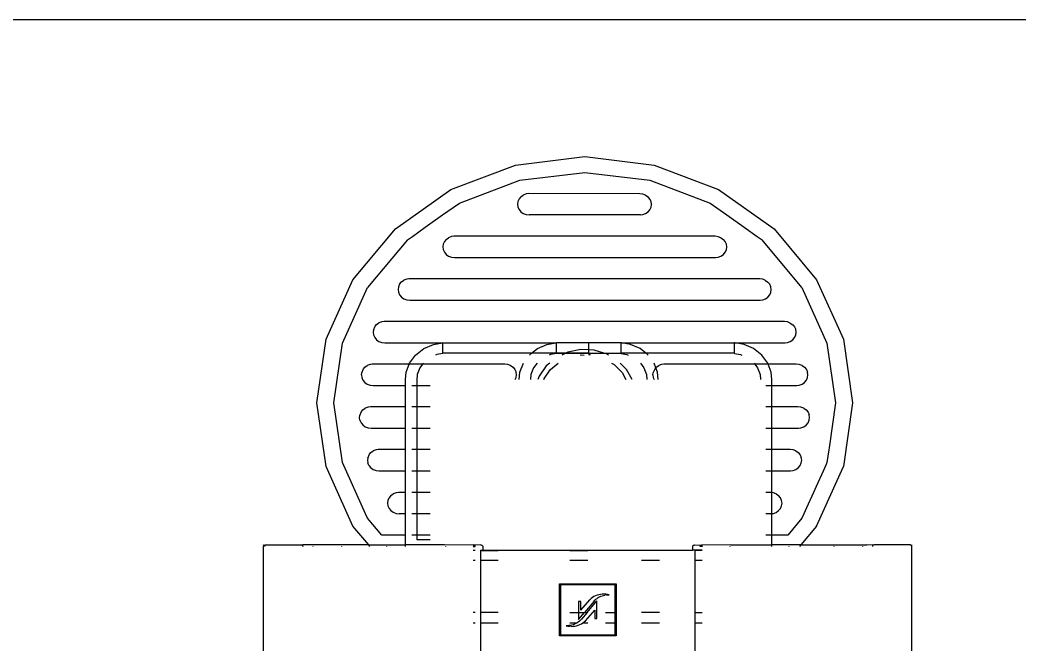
# Model space of a CAD drawing. Header units: millimetres. Extents: x -41292 to 298682, y -22072 to 33155.
# Drawn here: x 32526.5 to 32735.6, y -2550.1 to -2419.4 of the extents above; entities that cross this region are included whole.
import ezdxf

# ---------------------------------------------------------------- set-up
doc = ezdxf.new("R2010")
doc.units = ezdxf.units.MM

# ---------------------------------------------------------------- blocks, each defined once
blk = doc.blocks.new('rmfnasesx')
for p, q in [((60407.95, 13093.01), (59819.26, 13093.01)), ((60093.46, 13062.63), (60107.96, 13064.39)), ((60107.96, 13064.39), (60122.47, 13062.63)), ((60079.94, 13057.48), (60093.46, 13062.63)), ((60122.47, 13062.63), (60135.99, 13057.48)), ((60094.38, 13059.46), (60107.96, 13061.1)), ((60107.96, 13061.1), (60121.55, 13059.46)), ((60081.72, 13054.63), (60094.38, 13059.46)), ((60121.55, 13059.46), (60134.2, 13054.63)), ((60068.33, 13049.29), (60079.94, 13057.48)), ((60094.6, 13055.99), (60094.21, 13055.53)), ((60094.6, 13055.99), (60095.1, 13056.34)), ((60095.68, 13056.57), (60095.1, 13056.34)), ((60096.16, 13056.64), (60095.68, 13056.57)), ((60119.49, 13056.63), (60096.16, 13056.64)), ((60120.12, 13056.55), (60119.49, 13056.63)), ((60120.71, 13056.33), (60120.12, 13056.55)), ((60120.71, 13056.33), (60121.21, 13055.97)), ((60121.6, 13055.51), (60121.21, 13055.97)), ((60135.99, 13057.48), (60147.6, 13049.29)), ((60078.22, 13052.17), (60081.72, 13054.63)), ((60093.97, 13054.99), (60093.88, 13054.41)), ((60093.88, 13054.41), (60093.97, 13053.83)), ((60094.21, 13055.53), (60093.97, 13054.99)), ((60093.97, 13053.83), (60094.21, 13053.29)), ((60121.84, 13054.97), (60121.6, 13055.51)), ((60121.6, 13053.28), (60121.84, 13053.82)), ((60121.92, 13054.39), (60121.84, 13054.97)), ((60121.84, 13053.82), (60121.92, 13054.39)), ((60134.2, 13054.63), (60137.7, 13052.17)), ((60074.57, 13049.59), (60078.22, 13052.17)), ((60094.21, 13053.29), (60094.6, 13052.83)), ((60094.6, 13052.83), (60095.1, 13052.47)), ((60095.1, 13052.47), (60095.68, 13052.25)), ((60095.68, 13052.25), (60096.31, 13052.17)), ((60119.61, 13052.17), (60096.31, 13052.17)), ((60119.61, 13052.17), (60120.12, 13052.24)), ((60120.12, 13052.24), (60120.71, 13052.46)), ((60120.71, 13052.46), (60121.21, 13052.81)), ((60121.21, 13052.81), (60121.6, 13053.28)), ((60137.7, 13052.17), (60141.36, 13049.59)), ((60071.89, 13047.7), (60074.57, 13049.59)), ((60141.36, 13049.59), (60144.03, 13047.7)), ((60059.42, 13038.61), (60068.33, 13049.29)), ((60070.86, 13046.96), (60071.89, 13047.7)), ((60078.97, 13047.07), (60079.47, 13047.42)), ((60080.06, 13047.65), (60079.47, 13047.42)), ((60080.54, 13047.72), (60080.06, 13047.65)), ((60135.26, 13047.71), (60080.54, 13047.72)), ((60135.89, 13047.63), (60135.26, 13047.71)), ((60136.47, 13047.41), (60135.89, 13047.63)), ((60136.47, 13047.41), (60136.98, 13047.05)), ((60144.03, 13047.7), (60145.07, 13046.96)), ((60147.6, 13049.29), (60156.5, 13038.61)), ((60070.86, 13046.96), (60062.52, 13036.96)), ((60078.34, 13046.07), (60078.26, 13045.49)), ((60078.26, 13045.49), (60078.34, 13044.91)), ((60078.59, 13046.61), (60078.34, 13046.07)), ((60078.97, 13047.07), (60078.59, 13046.61)), ((60137.36, 13046.59), (60136.98, 13047.05)), ((60137.6, 13046.05), (60137.36, 13046.59)), ((60137.69, 13045.47), (60137.6, 13046.05)), ((60137.6, 13044.9), (60137.69, 13045.47)), ((60153.41, 13036.96), (60145.07, 13046.96)), ((60078.34, 13044.91), (60078.59, 13044.37)), ((60078.59, 13044.37), (60078.97, 13043.91)), ((60078.97, 13043.91), (60079.47, 13043.55)), ((60079.47, 13043.55), (60080.06, 13043.33)), ((60080.06, 13043.33), (60080.69, 13043.25)), ((60080.69, 13043.25), (60135.38, 13043.24)), ((60135.38, 13043.24), (60135.89, 13043.32)), ((60135.89, 13043.32), (60136.47, 13043.54)), ((60136.47, 13043.54), (60136.98, 13043.89)), ((60136.98, 13043.89), (60137.36, 13044.36)), ((60137.36, 13044.36), (60137.6, 13044.9)), ((60053.82, 13026.17), (60059.42, 13038.61)), ((60057.27, 13025.32), (60062.52, 13036.96)), ((60068.98, 13037.14), (60068.9, 13036.56)), ((60069.22, 13037.68), (60068.98, 13037.14)), ((60069.22, 13037.68), (60069.61, 13038.14)), ((60069.61, 13038.14), (60070.11, 13038.5)), ((60070.7, 13038.72), (60070.11, 13038.5)), ((60071.18, 13038.79), (60070.7, 13038.72)), ((60144.58, 13038.78), (60071.18, 13038.79)), ((60145.21, 13038.7), (60144.58, 13038.78)), ((60145.8, 13038.48), (60145.21, 13038.7)), ((60145.8, 13038.48), (60146.3, 13038.13)), ((60146.3, 13038.13), (60146.68, 13037.66)), ((60146.93, 13037.12), (60146.68, 13037.66)), ((60147.01, 13036.55), (60146.93, 13037.12)), ((60153.41, 13036.96), (60158.65, 13025.32)), ((60156.5, 13038.61), (60162.1, 13026.17)), ((60068.9, 13036.56), (60068.98, 13035.98)), ((60068.98, 13035.98), (60069.22, 13035.44)), ((60069.22, 13035.44), (60069.61, 13034.98)), ((60069.61, 13034.98), (60070.11, 13034.63)), ((60145.8, 13034.61), (60146.3, 13034.97)), ((60146.3, 13034.97), (60146.68, 13035.43)), ((60146.68, 13035.43), (60146.93, 13035.97)), ((60146.93, 13035.97), (60147.01, 13036.55)), ((60070.11, 13034.63), (60070.7, 13034.4)), ((60070.7, 13034.4), (60071.33, 13034.33)), ((60071.33, 13034.33), (60144.7, 13034.31)), ((60144.7, 13034.31), (60145.21, 13034.39)), ((60145.21, 13034.39), (60145.8, 13034.61)), ((60063.75, 13028.03), (60064.13, 13028.89)), ((60064.01, 13028.75), (60063.77, 13028.21)), ((60064.01, 13028.75), (60064.13, 13028.89)), ((60064.13, 13028.89), (60064.4, 13029.21)), ((60064.4, 13029.21), (60064.9, 13029.57)), ((60065.49, 13029.79), (60064.9, 13029.57)), ((60065.97, 13029.87), (60065.49, 13029.79)), ((60149.76, 13029.85), (60065.97, 13029.87)), ((60150.39, 13029.78), (60149.76, 13029.85)), ((60150.98, 13029.55), (60150.39, 13029.78)), ((60150.98, 13029.55), (60151.48, 13029.2)), ((60151.48, 13029.2), (60151.87, 13028.73)), ((60151.87, 13028.73), (60152.11, 13028.2)), ((60063.75, 13028.03), (60063.69, 13027.63)), ((60063.69, 13027.63), (60063.77, 13027.05)), ((60063.77, 13028.21), (60063.75, 13028.03)), ((60063.77, 13027.05), (60064.01, 13026.51)), ((60064.01, 13026.51), (60064.4, 13026.05)), ((60151.48, 13026.04), (60151.87, 13026.5)), ((60151.87, 13026.5), (60152.11, 13027.04)), ((60152.19, 13027.62), (60152.11, 13028.2)), ((60152.11, 13027.04), (60152.19, 13027.62)), ((60051.91, 13012.82), (60053.82, 13026.17)), ((60055.48, 13012.82), (60057.27, 13025.32)), ((60064.4, 13026.05), (60064.9, 13025.7)), ((60064.9, 13025.7), (60065.49, 13025.47)), ((60065.49, 13025.47), (60066.12, 13025.4)), ((60066.12, 13025.4), (60078.22, 13025.4)), ((60074.27, 13024.18), (60076.29, 13025.06)), ((60076.29, 13025.06), (60078.22, 13025.4)), ((60078.22, 13025.4), (60078.27, 13025.41)), ((60078.27, 13023.23), (60078.27, 13025.41)), ((60078.27, 13025.41), (60101.94, 13025.39)), ((60098.05, 13024.18), (60100.05, 13025.06)), ((60100.05, 13025.06), (60101.94, 13025.39)), ((60101.94, 13025.39), (60102.02, 13025.41)), ((60102.02, 13023.23), (60102.02, 13025.41)), ((60108.79, 13025.41), (60102.02, 13025.41)), ((60108.79, 13023.9), (60108.79, 13025.41)), ((60108.84, 13025.41), (60108.79, 13025.41)), ((60108.84, 13023.9), (60108.84, 13025.41)), ((60115.56, 13025.41), (60108.84, 13025.41)), ((60115.56, 13023.23), (60115.56, 13025.41)), ((60115.66, 13025.39), (60115.56, 13025.41)), ((60115.66, 13025.39), (60139.31, 13025.41)), ((60117.53, 13025.06), (60115.66, 13025.39)), ((60119.53, 13024.18), (60117.53, 13025.06)), ((60139.31, 13023.23), (60139.31, 13025.41)), ((60139.43, 13025.38), (60139.31, 13025.41)), ((60141.3, 13025.06), (60139.43, 13025.38)), ((60139.43, 13025.38), (60149.88, 13025.38)), ((60143.31, 13024.18), (60141.3, 13025.06)), ((60149.88, 13025.38), (60150.39, 13025.46)), ((60150.39, 13025.46), (60150.98, 13025.68)), ((60150.98, 13025.68), (60151.48, 13026.04)), ((60158.65, 13025.32), (60160.44, 13012.82)), ((60162.1, 13026.17), (60164.01, 13012.82)), ((60071.31, 13021.17), (60072.57, 13022.85)), ((60072.57, 13022.85), (60074.27, 13024.18)), ((60077.03, 13022.98), (60076.74, 13022.85)), ((60078.27, 13023.2), (60077.03, 13022.98)), ((60078.27, 13023.2), (60078.27, 13023.23)), ((60096.79, 13023.23), (60078.27, 13023.23)), ((60096.37, 13022.85), (60096.79, 13023.23)), ((60096.85, 13023.23), (60096.79, 13023.23)), ((60096.85, 13023.23), (60098.05, 13024.18)), ((60102.02, 13023.23), (60096.85, 13023.23)), ((60100.79, 13022.98), (60100.5, 13022.85)), ((60102.02, 13023.2), (60100.79, 13022.98)), ((60102.02, 13023.2), (60102.02, 13023.23)), ((60104, 13023.23), (60102.02, 13023.23)), ((60115.56, 13023.2), (60102.02, 13023.2)), ((60104, 13023.23), (60103.2, 13022.85)), ((60104.42, 13023.43), (60104, 13023.23)), ((60108.79, 13023.23), (60104, 13023.23)), ((60108.79, 13023.2), (60104, 13023.23)), ((60107.13, 13023.97), (60104.42, 13023.43)), ((60107.1, 13022.85), (60107.23, 13022.88)), ((60108.79, 13023.9), (60107.13, 13023.97)), ((60107.23, 13022.88), (60107.83, 13022.85)), ((60108.79, 13023.23), (60108.79, 13023.9)), ((60108.84, 13023.9), (60108.79, 13023.9)), ((60108.84, 13023.23), (60108.79, 13023.23)), ((60108.79, 13023.23), (60108.79, 13023.2)), ((60108.84, 13023.23), (60108.79, 13023.2)), ((60108.79, 13023.2), (60108.79, 13022.85)), ((60108.84, 13023.23), (60108.84, 13023.9)), ((60109.9, 13023.85), (60108.84, 13023.9)), ((60108.84, 13023.23), (60108.84, 13023.2)), ((60108.84, 13023.23), (60111.98, 13023.23)), ((60108.84, 13023.2), (60109, 13022.98)), ((60109, 13022.98), (60109.04, 13022.85)), ((60111.98, 13023.23), (60109.9, 13023.85)), ((60112.54, 13023.07), (60111.98, 13023.23)), ((60111.98, 13023.23), (60115.56, 13023.23)), ((60112.9, 13022.85), (60112.54, 13023.07)), ((60115.56, 13023.2), (60115.56, 13023.23)), ((60120.73, 13023.23), (60115.56, 13023.23)), ((60115.56, 13023.2), (60116.79, 13022.98)), ((60116.79, 13022.98), (60117.08, 13022.85)), ((60120.73, 13023.23), (60119.53, 13024.18)), ((60120.79, 13023.23), (60120.73, 13023.23)), ((60121.21, 13022.85), (60120.79, 13023.23)), ((60139.31, 13023.23), (60120.79, 13023.23)), ((60139.31, 13023.2), (60139.31, 13023.23)), ((60139.31, 13023.2), (60140.55, 13022.98)), ((60140.55, 13022.98), (60140.84, 13022.85)), ((60145.01, 13022.85), (60143.31, 13024.18)), ((60146.27, 13021.17), (60145.01, 13022.85)), ((60061.66, 13019.96), (60061.93, 13020.28)), ((60061.93, 13020.28), (60062.43, 13020.64)), ((60063.02, 13020.86), (60062.43, 13020.64)), ((60063.5, 13020.92), (60063.02, 13020.86)), ((60071.22, 13020.92), (60063.5, 13020.92)), ((60070.57, 13019.25), (60071.22, 13020.92)), ((60071.22, 13020.92), (60071.31, 13021.17)), ((60074.01, 13020.92), (60071.22, 13020.92)), ((60073.45, 13020.18), (60072.92, 13018.8)), ((60074.01, 13020.92), (60073.45, 13020.18)), ((60074.2, 13021.17), (60074.01, 13020.92)), ((60091.23, 13020.92), (60074.01, 13020.92)), ((60091.86, 13020.85), (60091.23, 13020.92)), ((60092.45, 13020.62), (60091.86, 13020.85)), ((60092.45, 13020.62), (60092.95, 13020.27)), ((60092.95, 13020.27), (60093.34, 13019.81)), ((60094.39, 13019.25), (60095.12, 13021.17)), ((60097.24, 13020.18), (60096.71, 13018.8)), ((60097.98, 13021.17), (60097.24, 13020.18)), ((60099.9, 13020.55), (60098.4, 13018.41)), ((60100.64, 13021.17), (60099.9, 13020.55)), ((60100.81, 13019.85), (60102.4, 13021.17)), ((60113.56, 13021.17), (60114.1, 13020.85)), ((60114.1, 13020.85), (60115.76, 13019.18)), ((60116.73, 13019.8), (60115.38, 13021.17)), ((60119.6, 13021.17), (60120.34, 13020.18)), ((60120.34, 13020.18), (60120.87, 13018.8)), ((60122.84, 13020.17), (60122.46, 13021.17)), ((60122.67, 13019.96), (60122.84, 13020.17)), ((60122.84, 13020.17), (60122.94, 13020.28)), ((60123.2, 13019.25), (60122.84, 13020.17)), ((60122.94, 13020.28), (60123.44, 13020.64)), ((60124.03, 13020.86), (60123.44, 13020.64)), ((60124.51, 13020.92), (60124.03, 13020.86)), ((60143.57, 13020.92), (60124.51, 13020.92)), ((60143.39, 13021.17), (60143.57, 13020.92)), ((60143.57, 13020.92), (60144.13, 13020.18)), ((60146.37, 13020.92), (60143.57, 13020.92)), ((60144.13, 13020.18), (60144.66, 13018.8)), ((60146.37, 13020.92), (60146.27, 13021.17)), ((60147.01, 13019.25), (60146.37, 13020.92)), ((60152.24, 13020.92), (60146.37, 13020.92)), ((60152.87, 13020.85), (60152.24, 13020.92)), ((60153.45, 13020.62), (60152.87, 13020.85)), ((60153.45, 13020.62), (60153.96, 13020.27)), ((60153.96, 13020.27), (60154.34, 13019.81)), ((60061.22, 13018.7), (60061.28, 13019.1)), ((60061.22, 13018.7), (60061.3, 13018.13)), ((60061.28, 13019.1), (60061.66, 13019.96)), ((60061.3, 13018.13), (60061.55, 13017.59)), ((60070.44, 13017.69), (60070.57, 13019.25)), ((60072.92, 13018.8), (60072.82, 13017.6)), ((60093.34, 13019.81), (60093.58, 13019.27)), ((60093.39, 13017.69), (60093.58, 13018.11)), ((60093.66, 13018.69), (60093.58, 13019.27)), ((60093.58, 13018.11), (60093.66, 13018.69)), ((60094.26, 13017.69), (60094.39, 13019.25)), ((60096.71, 13018.8), (60096.62, 13017.69)), ((60098.4, 13018.41), (60098.15, 13017.69)), ((60099.48, 13017.94), (60100.81, 13019.85)), ((60115.76, 13019.18), (60116.59, 13017.69)), ((60117.91, 13017.69), (60116.73, 13019.8)), ((60120.87, 13018.8), (60120.96, 13017.69)), ((60122.23, 13018.7), (60122.28, 13019.1)), ((60122.23, 13018.7), (60122.31, 13018.13)), ((60122.28, 13019.1), (60122.67, 13019.96)), ((60122.31, 13018.13), (60122.51, 13017.69)), ((60123.33, 13017.69), (60123.2, 13019.25)), ((60144.66, 13018.8), (60144.75, 13017.69)), ((60147.14, 13017.69), (60147.01, 13019.25)), ((60154.34, 13019.81), (60154.59, 13019.27)), ((60154.34, 13017.57), (60154.59, 13018.11)), ((60154.67, 13018.69), (60154.59, 13019.27)), ((60154.59, 13018.11), (60154.67, 13018.69)), ((60061.55, 13017.59), (60061.93, 13017.12)), ((60061.93, 13017.12), (60062.43, 13016.77)), ((60062.43, 13016.77), (60063.02, 13016.55)), ((60063.02, 13016.55), (60063.65, 13016.47)), ((60063.65, 13016.47), (60070.44, 13016.47)), ((60070.44, 13016.47), (60070.44, 13017.69)), ((60070.44, 13011.99), (60070.44, 13016.47)), ((60071.75, 13016.47), (60072.82, 13016.47)), ((60072.82, 13017.6), (60072.82, 13016.47)), ((60072.82, 13016.47), (60075.58, 13016.47)), ((60072.82, 13016.47), (60072.82, 13011.99)), ((60099.39, 13017.69), (60099.48, 13017.94)), ((60145.83, 13016.47), (60147.14, 13016.47)), ((60147.14, 13016.47), (60147.14, 13017.69)), ((60147.14, 13016.47), (60152.36, 13016.47)), ((60147.14, 13011.99), (60147.14, 13016.47)), ((60152.36, 13016.47), (60152.87, 13016.53)), ((60152.87, 13016.53), (60153.45, 13016.75)), ((60153.45, 13016.75), (60153.96, 13017.11)), ((60153.96, 13017.11), (60154.34, 13017.57)), ((60053.82, 12999.48), (60051.91, 13012.82)), ((60057.27, 13000.33), (60055.48, 13012.82)), ((60062.62, 13011.93), (60062.03, 13011.71)), ((60063.1, 13011.99), (60062.62, 13011.93)), ((60070.44, 13011.99), (60063.1, 13011.99)), ((60070.44, 13007.54), (60070.44, 13011.99)), ((60072.82, 13011.99), (60071.75, 13011.99)), ((60075.58, 13011.99), (60072.82, 13011.99)), ((60072.82, 13011.99), (60072.82, 13007.54)), ((60147.14, 13011.99), (60145.83, 13011.99)), ((60152.59, 13012), (60147.14, 13011.99)), ((60147.14, 13007.53), (60147.14, 13011.99)), ((60153.22, 13011.92), (60152.59, 13012)), ((60153.81, 13011.7), (60153.22, 13011.92)), ((60160.44, 13012.82), (60159.1, 13003.44)), ((60164.01, 13012.82), (60162.1, 12999.48)), ((60060.82, 13009.78), (60060.87, 13010.18)), ((60060.9, 13009.2), (60060.82, 13009.78)), ((60060.87, 13010.18), (60061.26, 13011.04)), ((60061.26, 13011.04), (60061.53, 13011.36)), ((60061.53, 13011.36), (60062.03, 13011.71)), ((60153.81, 13011.7), (60154.31, 13011.34)), ((60154.31, 13011.34), (60154.7, 13010.88)), ((60154.7, 13010.88), (60154.94, 13010.34)), ((60155.02, 13009.76), (60154.94, 13010.34)), ((60154.94, 13009.18), (60155.02, 13009.76)), ((60060.9, 13009.2), (60061.14, 13008.66)), ((60061.14, 13008.66), (60061.53, 13008.2)), ((60061.53, 13008.2), (60062.03, 13007.84)), ((60062.03, 13007.84), (60062.62, 13007.62)), ((60062.62, 13007.62), (60063.24, 13007.54)), ((60152.71, 13007.53), (60153.22, 13007.6)), ((60153.22, 13007.6), (60153.81, 13007.83)), ((60153.81, 13007.83), (60154.31, 13008.18)), ((60154.31, 13008.18), (60154.7, 13008.64)), ((60154.7, 13008.64), (60154.94, 13009.18)), ((60063.24, 13007.54), (60070.44, 13007.54)), ((60070.44, 13003.05), (60070.44, 13007.54)), ((60071.75, 13007.54), (60072.82, 13007.54)), ((60072.82, 13007.54), (60075.58, 13007.54)), ((60072.82, 13007.54), (60072.82, 13003.05)), ((60145.83, 13007.53), (60147.14, 13007.53)), ((60147.14, 13007.53), (60152.71, 13007.53)), ((60147.14, 13003.07), (60147.14, 13007.53)), ((60159.1, 13003.44), (60159.04, 13003.02)), ((60062.53, 13001.23), (60062.92, 13002.09)), ((60062.92, 13002.09), (60063.19, 13002.41)), ((60063.19, 13002.41), (60063.69, 13002.77)), ((60064.28, 13002.99), (60063.69, 13002.77)), ((60064.76, 13003.05), (60064.28, 13002.99)), ((60070.44, 13003.05), (60064.76, 13003.05)), ((60070.44, 12998.6), (60070.44, 13003.05)), ((60072.82, 13003.05), (60071.75, 13003.05)), ((60075.58, 13003.05), (60072.82, 13003.05)), ((60072.82, 13003.05), (60072.82, 12998.6)), ((60147.14, 13003.07), (60145.83, 13003.07)), ((60150.94, 13003.07), (60147.14, 13003.07)), ((60147.14, 12998.6), (60147.14, 13003.07)), ((60151.57, 13002.99), (60150.94, 13003.07)), ((60152.16, 13002.77), (60151.57, 13002.99)), ((60152.16, 13002.77), (60152.66, 13002.41)), ((60152.66, 13002.41), (60153.05, 13001.95)), ((60153.05, 13001.95), (60153.29, 13001.41)), ((60153.37, 13000.83), (60153.29, 13001.41)), ((60159.04, 13003.02), (60158.65, 13000.33)), ((60059.42, 12987.04), (60053.82, 12999.48)), ((60062.09, 12989.61), (60057.27, 13000.33)), ((60062.53, 13001.23), (60062.48, 13000.83)), ((60062.48, 13000.83), (60062.56, 13000.26)), ((60062.8, 12999.72), (60062.56, 13000.26)), ((60062.8, 12999.72), (60063.19, 12999.25)), ((60063.19, 12999.25), (60063.69, 12998.9)), ((60152.16, 12998.9), (60152.66, 12999.25)), ((60152.66, 12999.25), (60153.05, 12999.72)), ((60153.05, 12999.72), (60153.29, 13000.25)), ((60153.29, 13000.25), (60153.37, 13000.83)), ((60156.5, 12987.04), (60162.1, 12999.48)), ((60158.41, 12999.79), (60157.86, 12998.55)), ((60158.65, 13000.33), (60158.41, 12999.79)), ((60063.69, 12998.9), (60064.28, 12998.68)), ((60064.28, 12998.68), (60064.9, 12998.6)), ((60064.9, 12998.6), (60070.44, 12998.6)), ((60070.44, 12994.08), (60070.44, 12998.6)), ((60071.75, 12998.6), (60072.82, 12998.6)), ((60072.82, 12998.6), (60075.58, 12998.6)), ((60072.82, 12998.6), (60072.82, 12994.08)), ((60145.83, 12998.6), (60147.14, 12998.6)), ((60147.14, 12998.6), (60151.06, 12998.6)), ((60147.14, 12994.03), (60147.14, 12998.6)), ((60151.06, 12998.6), (60151.57, 12998.67)), ((60151.57, 12998.67), (60152.16, 12998.9)), ((60157.86, 12998.55), (60156.4, 12995.32)), ((60156.4, 12995.32), (60155.84, 12994.08)), ((60067, 12992.97), (60066.75, 12992.43)), ((60067.38, 12993.43), (60067, 12992.97)), ((60067.38, 12993.43), (60067.89, 12993.79)), ((60068.47, 12994.01), (60067.89, 12993.79)), ((60068.95, 12994.09), (60068.47, 12994.01)), ((60070.44, 12994.08), (60068.95, 12994.09)), ((60070.44, 12989.62), (60070.44, 12994.08)), ((60072.82, 12994.08), (60071.75, 12994.08)), ((60075.58, 12994.08), (60072.82, 12994.08)), ((60072.82, 12994.08), (60072.82, 12989.62)), ((60146.82, 12994.07), (60145.83, 12994.07)), ((60147.14, 12994.03), (60146.82, 12994.07)), ((60147.45, 12993.99), (60147.14, 12994.03)), ((60147.14, 12989.64), (60147.14, 12994.03)), ((60148.04, 12993.77), (60147.45, 12993.99)), ((60148.04, 12993.77), (60148.54, 12993.42)), ((60148.93, 12992.95), (60148.54, 12993.42)), ((60155.84, 12994.08), (60154.39, 12990.85)), ((60066.75, 12992.43), (60066.67, 12991.85)), ((60066.67, 12991.85), (60066.75, 12991.27)), ((60066.75, 12991.27), (60067, 12990.73)), ((60149.17, 12992.41), (60148.93, 12992.95)), ((60148.93, 12990.72), (60149.17, 12991.26)), ((60149.25, 12991.84), (60149.17, 12992.41)), ((60149.17, 12991.26), (60149.25, 12991.84)), ((60062.52, 12988.68), (60062.09, 12989.61)), ((60067, 12990.73), (60067.38, 12990.27)), ((60067.38, 12990.27), (60067.89, 12989.92)), ((60067.89, 12989.92), (60068.47, 12989.69)), ((60068.47, 12989.69), (60069.1, 12989.62)), ((60070.44, 12989.62), (60069.1, 12989.62)), ((60070.44, 12985.14), (60070.44, 12989.62)), ((60072.82, 12989.62), (60071.75, 12989.62)), ((60075.58, 12989.62), (60072.82, 12989.62)), ((60072.82, 12989.62), (60072.82, 12985.14)), ((60146.94, 12989.62), (60145.83, 12989.62)), ((60146.94, 12989.62), (60147.14, 12989.64)), ((60147.14, 12989.64), (60147.45, 12989.68)), ((60147.14, 12985.14), (60147.14, 12989.64)), ((60147.45, 12989.68), (60148.04, 12989.9)), ((60148.04, 12989.9), (60148.54, 12990.26)), ((60148.54, 12990.26), (60148.93, 12990.72)), ((60153.83, 12989.61), (60153.41, 12988.68)), ((60154.39, 12990.85), (60153.83, 12989.61)), ((60062.74, 12983.07), (60059.42, 12987.04)), ((60065.47, 12985.14), (60062.52, 12988.68)), ((60153.41, 12988.68), (60150.46, 12985.14)), ((60156.5, 12987.04), (60153.19, 12983.07)), ((60070.44, 12985.14), (60065.47, 12985.14)), ((60070.44, 12983.07), (60070.44, 12985.14)), ((60072.82, 12985.14), (60071.75, 12985.14)), ((60075.58, 12985.14), (60072.82, 12985.14)), ((60072.82, 12985.14), (60072.82, 12984.15)), ((60147.14, 12985.14), (60145.83, 12985.14)), ((60150.46, 12985.14), (60147.14, 12985.14)), ((60147.14, 12983.07), (60147.14, 12985.14)), ((60040.83, 12982.97), (60040.73, 12983.07)), ((60040.73, 12982.74), (60040.74, 12982.83)), ((60040.73, 12822.94), (60040.73, 12982.74)), ((60040.74, 12982.83), (60040.77, 12982.9)), ((60040.77, 12982.9), (60040.83, 12982.97)), ((60040.83, 12982.97), (60040.9, 12983.02)), ((60041.08, 12982.74), (60040.83, 12982.97)), ((60040.9, 12983.02), (60040.99, 12983.06)), ((60040.99, 12983.06), (60041.08, 12983.07)), ((60041.08, 12983.07), (60048.63, 12983.07)), ((60048.63, 12983.07), (60048.72, 12983.06)), ((60048.81, 12983.02), (60048.72, 12983.06)), ((60048.81, 12983.02), (60048.99, 12983.07)), ((60048.88, 12982.97), (60048.81, 12983.02)), ((60048.94, 12982.9), (60048.88, 12982.97)), ((60048.98, 12982.83), (60048.94, 12982.9)), ((60048.98, 12982.83), (60048.99, 12982.74)), ((60062.74, 12983.07), (60048.99, 12983.07)), ((60051.07, 12982.83), (60051.09, 12982.74)), ((60057.02, 12982.83), (60057.03, 12982.74)), ((60063.01, 12982.74), (60062.74, 12983.07)), ((60062.74, 12983.07), (60070.44, 12983.07)), ((60066.48, 12982.83), (60066.49, 12982.74)), ((60070.44, 12982.74), (60070.44, 12983.07)), ((60078.64, 12983.07), (60070.44, 12983.07)), ((60075.58, 12984.15), (60072.82, 12984.15)), ((60084.68, 12983.02), (60078.64, 12983.07)), ((60078.81, 12982.83), (60078.82, 12982.74)), ((60084.65, 12982.83), (60084.64, 12982.74)), ((60084.64, 12982.74), (60085.05, 12982.74)), ((60084.66, 12982.97), (60084.65, 12982.9)), ((60084.65, 12982.9), (60084.65, 12982.83)), ((60084.68, 12983.02), (60084.66, 12982.97)), ((60084.71, 12983.07), (60084.68, 12983.02)), ((60084.8, 12983.06), (60084.71, 12983.07)), ((60084.88, 12983.02), (60084.8, 12983.06)), ((60086.22, 12983.07), (60084.88, 12983.02)), ((60084.95, 12982.97), (60084.88, 12983.02)), ((60085, 12982.9), (60084.95, 12982.97)), ((60085.04, 12982.83), (60085, 12982.9)), ((60085.05, 12982.74), (60085.04, 12982.83)), ((60086.22, 12983.07), (60086.32, 12983.06)), ((60086.32, 12983.06), (60086.42, 12983.02)), ((60086.42, 12983.02), (60086.5, 12982.97)), ((60086.5, 12982.97), (60086.57, 12982.9)), ((60086.57, 12982.9), (60086.61, 12982.83)), ((60086.61, 12982.83), (60086.62, 12982.74)), ((60086.62, 12982.74), (60086.62, 12981.98)), ((60130.55, 12982.83), (60130.53, 12982.74)), ((60130.53, 12982.74), (60130.53, 12981.98)), ((60130.55, 12982.83), (60130.59, 12982.9)), ((60130.59, 12982.9), (60130.65, 12982.97)), ((60130.65, 12982.97), (60130.74, 12983.02)), ((60130.74, 12983.02), (60130.83, 12983.06)), ((60130.83, 12983.06), (60130.94, 12983.07)), ((60130.94, 12983.07), (60132.27, 12983.02)), ((60132.11, 12982.74), (60132.12, 12982.83)), ((60132.51, 12982.74), (60132.11, 12982.74)), ((60132.12, 12982.83), (60132.15, 12982.9)), ((60132.15, 12982.9), (60132.2, 12982.97)), ((60132.2, 12982.97), (60132.27, 12983.02)), ((60132.27, 12983.02), (60132.35, 12983.06)), ((60132.35, 12983.06), (60132.44, 12983.07)), ((60132.44, 12983.07), (60132.48, 12983.02)), ((60138.52, 12983.07), (60132.48, 12983.02)), ((60132.48, 12983.02), (60132.49, 12982.97)), ((60132.49, 12982.97), (60132.5, 12982.9)), ((60132.5, 12982.9), (60132.51, 12982.83)), ((60132.51, 12982.83), (60132.51, 12982.74)), ((60138.34, 12982.83), (60138.34, 12982.74)), ((60138.52, 12983.07), (60147.14, 12983.07)), ((60147.14, 12982.74), (60147.14, 12983.07)), ((60153.19, 12983.07), (60147.14, 12983.07)), ((60150.67, 12982.83), (60150.66, 12982.74)), ((60153.19, 12983.07), (60152.92, 12982.74)), ((60153.19, 12983.07), (60167.03, 12983.07)), ((60160.13, 12982.83), (60160.12, 12982.74)), ((60166.08, 12982.83), (60166.07, 12982.74)), ((60168.34, 12983.02), (60167.03, 12983.07)), ((60168.43, 12983.06), (60168.17, 12983.07)), ((60168.18, 12982.83), (60168.17, 12982.74)), ((60168.21, 12982.9), (60168.18, 12982.83)), ((60168.27, 12982.97), (60168.21, 12982.9)), ((60168.34, 12983.02), (60168.27, 12982.97)), ((60168.43, 12983.06), (60168.34, 12983.02)), ((60168.52, 12983.07), (60168.43, 12983.06)), ((60176.07, 12983.07), (60168.52, 12983.07)), ((60176.16, 12983.06), (60176.07, 12983.07)), ((60176.25, 12983.02), (60176.16, 12983.06)), ((60176.32, 12982.97), (60176.25, 12983.02)), ((60176.38, 12982.9), (60176.32, 12982.97)), ((60176.42, 12982.83), (60176.38, 12982.9)), ((60176.42, 12982.83), (60176.43, 12983.07)), ((60176.43, 12982.74), (60176.42, 12982.83)), ((60176.43, 12960.62), (60176.43, 12982.74)), ((60084.64, 12981.98), (60085.05, 12981.98)), ((60085.05, 12981.88), (60084.64, 12981.88)), ((60086.15, 12981.98), (60086.62, 12981.98)), ((60086.15, 12981.98), (60086.15, 12981.88)), ((60086.15, 12981.88), (60086.15, 12979.81)), ((60086.15, 12981.88), (60089.85, 12981.88)), ((60086.62, 12981.98), (60130.53, 12981.98)), ((60104.81, 12981.88), (60108.58, 12981.88)), ((60123.59, 12981.88), (60119.85, 12981.88)), ((60131, 12981.98), (60130.53, 12981.98)), ((60131, 12981.98), (60131, 12981.88)), ((60132.51, 12981.98), (60131, 12981.98)), ((60132.51, 12981.88), (60131, 12981.88)), ((60131, 12981.88), (60131, 12979.81)), ((60085.05, 12979.81), (60084.64, 12979.81)), ((60089.85, 12979.81), (60086.15, 12979.81)), ((60086.15, 12979.81), (60086.15, 12968.95)), ((60108.58, 12979.81), (60104.81, 12979.81)), ((60123.59, 12979.81), (60119.85, 12979.81)), ((60132.51, 12979.81), (60131, 12979.81)), ((60131, 12979.81), (60131, 12968.95)), ((60102.67, 12974.93), (60114.51, 12974.93)), ((60102.67, 12964.03), (60102.67, 12974.93)), ((60102.93, 12964.27), (60102.93, 12974.69)), ((60114.25, 12974.69), (60102.93, 12974.69)), ((60114.25, 12974.69), (60114.25, 12968.95)), ((60114.51, 12974.93), (60114.51, 12964.03)), ((60109.57, 12972.06), (60109.28, 12971.84)), ((60109.88, 12972.25), (60109.57, 12972.06)), ((60110.2, 12972.41), (60109.88, 12972.25)), ((60110.55, 12972.55), (60110.2, 12972.41)), ((60110.54, 12971.89), (60110.79, 12972.05)), ((60110.9, 12972.65), (60110.55, 12972.55)), ((60110.79, 12972.05), (60111.05, 12972.2)), ((60111.26, 12972.73), (60110.9, 12972.65)), ((60111.05, 12972.2), (60111.32, 12972.33)), ((60111.63, 12972.77), (60111.26, 12972.73)), ((60111.32, 12972.33), (60111.61, 12972.44)), ((60111.61, 12972.44), (60111.9, 12972.52)), ((60112, 12972.79), (60111.63, 12972.77)), ((60111.9, 12972.52), (60112.19, 12972.59)), ((60112.37, 12972.77), (60112, 12972.79)), ((60112.49, 12972.63), (60112.19, 12972.59)), ((60112.74, 12972.73), (60112.37, 12972.77)), ((60112.49, 12972.63), (60112.8, 12972.65)), ((60113.1, 12972.65), (60112.74, 12972.73)), ((60112.8, 12972.65), (60113.1, 12972.65)), ((60107.11, 12971.24), (60106.64, 12971.24)), ((60106.64, 12971.24), (60106.64, 12968.95)), ((60107.11, 12969.39), (60109.01, 12971.61)), ((60107.11, 12969.39), (60107.11, 12971.24)), ((60109.9, 12971.29), (60107.92, 12968.95)), ((60108.46, 12968.95), (60110.51, 12971.38)), ((60109.28, 12971.84), (60109.01, 12971.61)), ((60109.9, 12971.29), (60110.1, 12971.51)), ((60110.1, 12971.51), (60110.31, 12971.7)), ((60110.31, 12971.7), (60110.54, 12971.89)), ((60110.51, 12967.69), (60110.51, 12971.38)), ((60085.05, 12968.95), (60084.64, 12968.95)), ((60086.15, 12968.95), (60086.15, 12966.78)), ((60089.85, 12968.95), (60086.15, 12968.95)), ((60104.81, 12968.95), (60106.64, 12968.95)), ((60106.64, 12967.44), (60107.92, 12968.95)), ((60106.64, 12968.95), (60106.64, 12967.44)), ((60106.64, 12968.95), (60107.92, 12968.95)), ((60108.46, 12968.95), (60107.25, 12967.52)), ((60107.92, 12968.95), (60108.46, 12968.95)), ((60108.14, 12967.21), (60110.04, 12969.42)), ((60110.04, 12969.42), (60110.04, 12967.69)), ((60112.34, 12968.95), (60114.25, 12968.95)), ((60114.25, 12968.95), (60114.25, 12966.78)), ((60123.59, 12968.95), (60119.85, 12968.95)), ((60131, 12968.95), (60132.51, 12968.95)), ((60131, 12968.95), (60131, 12966.78)), ((60084.64, 12966.78), (60085.05, 12966.78)), ((60086.15, 12966.78), (60089.85, 12966.78)), ((60086.15, 12966.78), (60086.15, 12955.93)), ((60104.04, 12966.16), (60104.4, 12966.09)), ((60104.35, 12966.16), (60104.04, 12966.16)), ((60104.65, 12966.18), (60104.35, 12966.16)), ((60104.4, 12966.09), (60104.77, 12966.04)), ((60104.95, 12966.23), (60104.65, 12966.18)), ((60105.14, 12966.03), (60104.77, 12966.04)), ((60104.81, 12966.78), (60106.36, 12966.76)), ((60105.25, 12966.29), (60104.95, 12966.23)), ((60105.14, 12966.03), (60105.52, 12966.04)), ((60105.54, 12966.38), (60105.25, 12966.29)), ((60105.52, 12966.04), (60105.88, 12966.09)), ((60105.82, 12966.49), (60105.54, 12966.38)), ((60106.1, 12966.61), (60105.82, 12966.49)), ((60105.88, 12966.09), (60106.25, 12966.16)), ((60106.36, 12966.76), (60106.1, 12966.61)), ((60106.25, 12966.16), (60106.6, 12966.27)), ((60106.6, 12966.93), (60106.36, 12966.76)), ((60106.83, 12967.11), (60106.6, 12966.93)), ((60106.6, 12966.27), (60106.94, 12966.4)), ((60107.05, 12967.31), (60106.83, 12967.11)), ((60106.94, 12966.4), (60107.27, 12966.57)), ((60107.25, 12967.52), (60107.05, 12967.31)), ((60107.27, 12966.57), (60107.58, 12966.76)), ((60107.58, 12966.76), (60107.61, 12966.78)), ((60107.61, 12966.78), (60107.87, 12966.97)), ((60107.61, 12966.78), (60108.58, 12966.78)), ((60107.87, 12966.97), (60108.14, 12967.21)), ((60110.04, 12967.69), (60110.51, 12967.69)), ((60112.34, 12966.78), (60114.25, 12966.78)), ((60114.25, 12966.78), (60114.25, 12964.27)), ((60119.85, 12966.78), (60123.59, 12966.78)), ((60131, 12966.78), (60132.51, 12966.78)), ((60131, 12966.78), (60131, 12955.93)), ((60114.51, 12964.03), (60102.67, 12964.03)), ((60102.93, 12964.27), (60114.25, 12964.27))]:
    blk.add_line(p, q)

msp = doc.modelspace()

# ---------------------------------------------------------------- block references
msp.add_blockref('rmfnasesx', (-27463.27, -15512.43))

doc.saveas('drawing.dxf')
